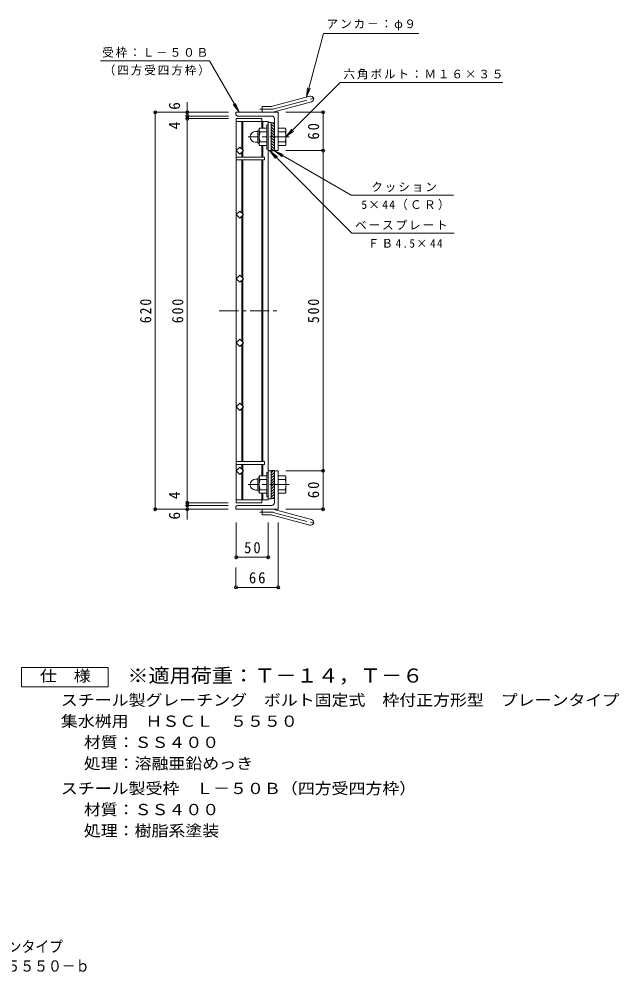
# Model space of a CAD drawing. Units: millimetres at full size, sheet at 1:6. Extents: x -921 to 1068, y -823 to 766.
# Drawn here: x 132 to 1068, y -823 to 666 of the extents above; entities that cross this region are included whole.
import ezdxf
from ezdxf.enums import TextEntityAlignment as Align

# ---------------------------------------------------------------- set-up
doc = ezdxf.new("R2010")
doc.units = ezdxf.units.MM
doc.header["$LTSCALE"] = 6
doc.header["$PDMODE"] = 32
doc.header["$PDSIZE"] = 4.8
doc.linetypes.add('CHAIN1', pattern=[8, 5, -1, 1, -1])
doc.linetypes.add('CHAIN2', pattern=[12, 9, -1, 1, -1])
for name, color, linetype, lineweight in [('E-1', 2, 'Continuous', 9), ('E-2', 3, 'Continuous', 9), ('E-4', 7, 'Continuous', 9), ('E-5', 7, 'Continuous', 9), ('F-0_F-0ﾚｲﾔ', 2, 'Continuous', 9)]:
    doc.layers.add(name, color=color, linetype=linetype, lineweight=lineweight)
doc.layers.add('F-5_F-5ﾚｲﾔ', color=3, linetype='Continuous')
doc.styles.add('ＭＳ ゴシック', font='')
doc.styles.get('ＭＳ ゴシック').set_extended_font_data('MS Gothic')

msp = doc.modelspace()

# ---------------------------------------------------------------- linework, layer by layer
at = {"layer": 'E-1'}
for p, q in [((527.603, 530.253), (585.794, 545.845)), ((529.932, 521.56), (588.123, 537.152)), ((511.458, 520.947), (511.458, 529.947)), ((525.274, 529.947), (511.458, 529.947)), ((470.458, 517.447), (470.458, 520.947)), ((536.458, 520.947), (470.458, 520.947)), ((526.458, 514.947), (472.958, 514.947)), ((530.458, 510.947), (530.458, 460.447)), ((536.458, 520.947), (536.458, 460.947)), ((504.658, 473.247), (504.658, 491.647)), ((506.458, 493.447), (506.659, 493.447)), ((506.659, 493.197), (506.659, 471.697)), ((518.658, 495.947), (507.697, 495.947)), ((518.658, 501.446), (518.658, 463.447)), ((520.958, 501.446), (518.658, 501.446)), ((525.458, 504.447), (530.458, 504.447)), ((525.458, 460.447), (525.458, 504.447)), ((530.458, 497.367), (525.458, 502.367)), ((530.458, 493.124), (525.458, 498.124)), ((530.458, 488.881), (525.458, 493.881)), ((530.458, 501.609), (527.621, 504.447)), ((536.459, 495.947), (547.42, 495.947)), ((548.659, 493.447), (548.458, 493.447)), ((548.458, 493.197), (548.458, 471.697)), ((501.149, 490.947), (504.658, 490.947)), ((518.658, 490.447), (507.697, 490.447)), ((530.458, 484.639), (525.458, 489.639)), ((530.458, 480.396), (525.458, 485.396)), ((530.458, 476.154), (525.458, 481.154)), ((530.458, 471.911), (525.458, 476.911)), ((536.459, 490.447), (547.42, 490.447)), ((501.158, 473.947), (504.658, 473.947)), ((506.458, 471.447), (506.659, 471.447)), ((518.658, 474.447), (507.697, 474.447)), ((518.658, 468.946), (507.697, 468.946)), ((520.958, 463.447), (518.658, 463.447)), ((530.458, 467.668), (525.458, 472.668)), ((530.458, 463.426), (525.458, 468.426)), ((529.195, 460.447), (525.458, 464.183)), ((536.459, 474.447), (547.42, 474.447)), ((536.459, 468.946), (547.42, 468.946)), ((548.659, 471.447), (548.458, 471.447)), ((530.458, 460.447), (525.458, 460.447)), ((532.958, 460.947), (536.458, 460.947)), ((518.658, -79.555), (518.658, -41.555)), ((520.958, -41.555), (518.658, -41.555)), ((525.458, -38.555), (525.458, -82.555)), ((529.195, -38.555), (525.458, -42.291)), ((530.458, -38.555), (525.458, -38.555)), ((530.458, -41.534), (525.458, -46.534)), ((530.458, -89.055), (530.458, -38.555)), ((532.958, -39.055), (536.458, -39.055)), ((536.458, -99.055), (536.458, -39.055)), ((501.158, -52.055), (504.658, -52.055)), ((504.658, -51.355), (504.658, -69.755)), ((506.458, -49.555), (506.659, -49.555)), ((506.659, -71.305), (506.659, -49.805)), ((518.658, -47.055), (507.697, -47.055)), ((518.658, -52.555), (507.697, -52.555)), ((530.458, -45.776), (525.458, -50.777)), ((530.458, -50.019), (525.458, -55.019)), ((530.458, -54.262), (525.458, -59.262)), ((530.458, -58.504), (525.458, -63.504)), ((536.459, -47.055), (547.42, -47.055)), ((536.459, -52.555), (547.42, -52.555)), ((548.659, -49.555), (548.458, -49.555)), ((548.458, -71.305), (548.458, -49.805)), ((501.149, -69.055), (504.658, -69.055)), ((506.458, -71.555), (506.659, -71.555)), ((518.658, -68.555), (507.697, -68.555)), ((518.658, -74.055), (507.697, -74.055)), ((530.458, -62.747), (525.458, -67.747)), ((530.458, -66.99), (525.458, -71.99)), ((530.458, -71.232), (525.458, -76.232)), ((536.459, -68.555), (547.42, -68.555)), ((536.459, -74.055), (547.42, -74.055)), ((548.659, -71.555), (548.458, -71.555)), ((520.958, -79.555), (518.658, -79.555)), ((530.458, -75.475), (525.458, -80.475)), ((525.458, -82.555), (530.458, -82.555)), ((530.458, -79.717), (527.621, -82.555)), ((470.458, -95.555), (470.458, -99.055)), ((536.458, -99.055), (470.458, -99.055)), ((526.458, -93.055), (472.958, -93.055)), ((511.458, -99.055), (511.458, -108.055)), ((529.932, -99.668), (588.123, -115.26)), ((525.274, -108.055), (511.458, -108.055)), ((527.603, -108.361), (585.794, -123.954))]:
    msp.add_line(p, q, dxfattribs=at)
at = {"layer": 'E-1', "linetype": 'CHAIN2'}
for p, q in [((528.767, 525.907), (593.934, 543.368)), ((525.273, 525.447), (507.653, 525.447)), ((525.273, -103.555), (507.653, -103.555)), ((528.767, -104.015), (593.934, -121.476))]:
    msp.add_line(p, q, dxfattribs=at)
at = {"layer": 'E-1', "linetype": 'CHAIN1'}
for p, q in [((553.575, 482.447), (489.357, 482.447)), ((553.575, -60.555), (489.357, -60.555))]:
    msp.add_line(p, q, dxfattribs=at)
at = {"layer": 'E-1'}
for centre, radius, start, end in [((586.958, 541.499), 4.5, 285.00014, 104.99991), ((525.273, 538.946), 18, 270, 285), ((525.274, 538.946), 9, 270, 285.00002), ((472.958, 517.447), 2.5, 180, 270), ((526.458, 510.947), 4, 0, 90), ((506.458, 491.647), 1.8, 90, 180), ((510.818, 493.197), 4.16, 138.61835, 221.37988), ((544.299, 493.197), 4.16, 318.62012, 41.38165), ((501.158, 482.447), 8.5, 180, 270), ((501.149, 482.457), 8.49, 90, 180), ((530.659, 482.447), 24, 160.52881, 199.47119), ((524.458, 482.447), 24, 340.52881, 19.47119), ((506.458, 473.247), 1.8, 180, 270), ((510.818, 471.697), 4.16, 138.62012, 221.38165), ((532.958, 463.447), 2.5, 180, 270), ((544.299, 471.697), 4.16, 318.61835, 41.37988), ((532.958, -41.555), 2.5, 90, 180), ((501.158, -60.555), 8.5, 90, 180), ((506.458, -51.355), 1.8, 90, 180), ((510.818, -49.805), 4.16, 138.61835, 221.37988), ((530.659, -60.555), 24, 160.52881, 199.47119), ((524.458, -60.555), 24, 340.52881, 19.47119), ((544.299, -49.805), 4.16, 318.62012, 41.38165), ((501.149, -60.565), 8.49, 180, 270), ((506.458, -69.755), 1.8, 180, 270), ((510.818, -71.305), 4.16, 138.62012, 221.38165), ((544.299, -71.305), 4.16, 318.61835, 41.37988), ((526.458, -89.055), 4, 270, 0), ((472.958, -95.555), 2.5, 90, 180), ((525.273, -117.055), 18, 75, 90), ((525.274, -117.055), 9, 74.99998, 90), ((586.958, -119.607), 4.5, 255.00009, 74.99986)]:
    msp.add_arc(centre, radius, start, end, dxfattribs=at)
at = {"layer": 'E-1', "linetype": 'CHAIN2'}
for centre, start, end in [((525.273, 538.946), 270, 284.99995), ((525.273, -117.055), 75.00005, 90)]:
    msp.add_arc(centre, 13.5, start, end, dxfattribs=at)
at = {"layer": 'E-2'}
for p, q in [((470.959, 510.946), (510.959, 510.946)), ((470.959, -89.054), (470.959, 510.946)), ((510.959, 506.446), (510.959, 510.946)), ((470.959, 506.446), (520.958, 506.446)), ((479.459, 463.76), (479.459, 506.446)), ((480.959, 462.26), (480.959, 506.446)), ((510.959, 495.947), (510.959, 506.446)), ((512.458, 506.446), (512.458, 495.947)), ((520.958, -84.554), (520.958, 506.446)), ((525.458, 504.946), (520.958, 504.946)), ((525.458, 460.946), (525.458, 504.946)), ((510.959, 450.946), (510.959, 468.946)), ((512.458, 468.946), (512.458, 450.946)), ((470.959, 450.946), (514.959, 450.946)), ((479.459, 450.946), (479.459, 458.132)), ((480.959, 450.946), (480.959, 459.632)), ((514.959, 450.946), (514.959, 446.446)), ((525.458, 460.946), (520.958, 460.946)), ((470.959, 446.446), (514.959, 446.446)), ((479.459, 446.446), (479.459, 363.76)), ((480.959, 446.446), (480.959, 362.26)), ((510.959, -24.554), (510.959, 446.446)), ((512.458, 446.446), (512.458, -24.554)), ((479.459, 358.132), (479.459, 263.76)), ((480.959, 359.632), (480.959, 262.26)), ((479.459, 258.132), (479.459, 163.759)), ((480.959, 259.632), (480.959, 210.946)), ((480.959, 162.26), (480.959, 210.946)), ((479.459, 63.759), (479.459, 158.132)), ((480.959, 62.26), (480.959, 159.632)), ((480.959, -24.554), (480.959, 59.632)), ((479.459, -24.554), (479.459, 58.132)), ((470.959, -24.554), (514.959, -24.554)), ((470.959, -29.054), (514.959, -29.054)), ((479.459, -29.054), (479.459, -36.241)), ((480.959, -29.054), (480.959, -37.74)), ((510.959, -47.055), (510.959, -29.054)), ((512.458, -29.054), (512.458, -47.055)), ((514.959, -29.054), (514.959, -24.554)), ((479.459, -41.868), (479.459, -84.554)), ((480.959, -40.368), (480.959, -84.554)), ((525.458, -39.054), (520.958, -39.054)), ((525.458, -39.054), (525.458, -83.054)), ((510.959, -84.554), (510.959, -74.055)), ((512.458, -74.055), (512.458, -84.554)), ((470.959, -84.554), (520.958, -84.554)), ((470.959, -89.054), (510.959, -89.054)), ((510.959, -89.054), (510.959, -84.554)), ((525.458, -83.054), (520.958, -83.054))]:
    msp.add_line(p, q, dxfattribs=at)
at = {"layer": 'E-2', "linetype": 'CHAIN1'}
msp.add_line((444.478, 210.946), (540.325, 210.946), dxfattribs=at)
at = {"layer": 'E-2'}
for points in [[(470.959, 460.946), (476.615, 466.603), (482.272, 460.946), (476.615, 455.289)], [(470.959, 360.946), (476.615, 366.603), (482.272, 360.946), (476.615, 355.289)], [(470.959, 260.946), (476.615, 266.603), (482.272, 260.946), (476.615, 255.289)], [(470.959, 160.946), (476.615, 155.289), (482.272, 160.946), (476.615, 166.603)], [(470.959, 60.946), (476.615, 55.289), (482.272, 60.946), (476.615, 66.603)], [(470.959, -39.054), (476.615, -44.711), (482.272, -39.054), (476.615, -33.397)]]:
    msp.add_lwpolyline(points, close=True, dxfattribs=at)
at = {"layer": 'E-4'}
for p, q in [((394.459, 520.947), (394.459, 536.69)), ((342.659, 520.947), (458.959, 520.947)), ((344.459, -99.055), (344.459, 520.947)), ((392.659, 514.947), (458.959, 514.947)), ((392.659, 510.946), (458.959, 510.946)), ((394.459, 520.947), (394.459, 514.947)), ((394.459, 514.947), (394.459, 510.946)), ((394.459, 510.946), (394.459, -89.054)), ((608.259, 520.947), (548.458, 520.947)), ((606.459, 520.947), (606.459, 460.947)), ((608.259, 460.947), (548.458, 460.947)), ((606.459, 460.947), (606.459, -39.055)), ((608.259, -39.055), (548.458, -39.055)), ((606.459, -39.055), (606.459, -99.055)), ((392.659, -89.054), (458.458, -89.054)), ((394.459, -89.054), (394.459, -93.055)), ((342.659, -99.055), (458.458, -99.055)), ((392.659, -93.055), (458.458, -93.055)), ((394.459, -93.055), (394.459, -99.055)), ((394.459, -99.055), (394.459, -115.225)), ((608.259, -99.055), (548.458, -99.055)), ((470.959, -175.855), (470.959, -119.914)), ((520.958, -175.855), (520.958, -119.914)), ((536.458, -222.922), (536.458, -119.914)), ((470.959, -174.055), (520.958, -174.055)), ((470.458, -222.922), (470.458, -190.091)), ((470.458, -221.122), (536.458, -221.122))]:
    msp.add_line(p, q, dxfattribs=at)
for p in [(344.459, 520.947), (394.459, 520.947), (606.459, 520.947), (394.459, 514.947), (394.459, 510.946), (606.459, 460.947), (606.459, -39.055), (394.459, -89.054), (344.459, -99.055), (394.459, -93.055), (394.459, -99.055), (606.459, -99.055), (470.959, -174.055), (520.958, -174.055), (470.458, -221.122), (536.458, -221.122)]:
    msp.add_point(p, dxfattribs=at)
at = {"layer": 'E-5'}
for p, q in [((580.407, 544.402), (606.997, 643.64)), ((755.997, 643.64), (606.997, 643.64)), ((259.164, 601.131), (429.164, 601.131)), ((475.458, 520.947), (429.164, 601.131)), ((580.407, 544.402), (582.365, 559.274)), ((580.407, 544.402), (586.147, 558.26)), ((475.458, 520.947), (466.327, 532.847)), ((475.458, 520.947), (469.718, 534.805)), ((548.458, 482.447), (557.59, 494.347)), ((548.458, 482.447), (560.359, 491.578)), ((523.208, 460.446), (532.34, 448.546)), ((523.208, 460.446), (535.109, 451.315)), ((523.208, 460.446), (651.405, 332.25)), ((530.459, 460.446), (542.36, 451.314)), ((530.459, 460.446), (544.317, 454.706)), ((651.405, 332.25), (810.905, 332.25))]:
    msp.add_line(p, q, dxfattribs=at)
for points in [[(548.458, 482.447), (633.25, 567.238), (887.25, 567.238)], [(530.459, 460.446), (650.434, 391.178), (809.934, 391.178)]]:
    msp.add_lwpolyline(points, dxfattribs=at)
at = {"layer": 'F-0_F-0ﾚｲﾔ'}
msp.add_lwpolyline([(135.943, -376.445), (135.943, -346.444), (270.943, -346.444), (270.943, -376.445)], close=True, dxfattribs=at)

# ---------------------------------------------------------------- texts
at = {"layer": 'E-4', "color": 2, "style": 'ＭＳ ゴシック'}
for s, p in [('6', (388.459, 524.69)), ('4', (388.459, 494.231)), ('4', (388.459, -83.385)), ('6', (388.459, -115.225))]:
    msp.add_text(s, height=17.6, rotation=90, dxfattribs=at).set_placement(p, align=Align.BOTTOM_LEFT)
at = {"layer": 'E-4', "color": 2, "char_height": 17.6, "attachment_point": 7, "rotation": 90, "style": 'ＭＳ ゴシック'}
for s, insert in [('\\T1.27;\\W0.95;60', (600.459, 478.197)), ('\\T1.27;\\W0.9;620', (338.459, 191.446)), ('\\T1.27;\\W0.9;600', (388.459, 191.446)), ('\\T1.27;\\W0.9;500', (600.459, 191.446)), ('\\T1.27;\\W0.95;60', (600.459, -81.805))]:
    msp.add_mtext(s, dxfattribs=dict(at, insert=insert))
at = {"layer": 'E-4', "color": 2, "char_height": 17.6, "attachment_point": 7, "style": 'ＭＳ ゴシック'}
for s, insert in [('\\T1.27;\\W0.95;50', (483.209, -168.055)), ('\\T1.27;\\W0.95;66', (490.708, -215.122))]:
    msp.add_mtext(s, dxfattribs=dict(at, insert=insert))
at = {"layer": 'E-5', "char_height": 13.2, "attachment_point": 7, "style": 'ＭＳ ゴシック'}
for s, insert in [('\\T1.17;アンカ－：φ９', (611.997, 648.64)), ('\\T1.17;受枠：Ｌ－５０Ｂ', (261.664, 606.131)), ('\\T1.17;（四方受四方枠）', (264.164, 578.131)), ('\\T1.17;六角ボルト：Ｍ１６×３５', (638.25, 572.238)), ('\\T1.17;クッション', (681.684, 396.178)), ('\\T1.21;5×44（ＣＲ）', (666.184, 368.178)), ('\\T1.17;ベースプレート', (656.405, 337.25)), ('\\T1.26;\\W0.95;ＦＢ4.5×44', (676.655, 309.25))]:
    msp.add_mtext(s, dxfattribs=dict(at, insert=insert))
at = {"layer": 'F-0_F-0ﾚｲﾔ', "style": 'ＭＳ ゴシック'}
for s, width, p in [('仕\u3000様', 1.1, (164.443, -373.444)), ('スチール製グレーチング\u3000ボルト固定式\u3000枠付正方形型\u3000プレーンタイプ', 1.1, (197.197, -411.196)), ('集水桝用\u3000ＨＳＣＬ\u3000５５５０', 1.1, (197.197, -444.196)), ('材質：ＳＳ４００', 1.1, (233.024, -477.196)), ('処理：溶融亜鉛めっき', 1.1, (233.024, -510.196)), ('スチール製受枠\u3000Ｌ－５０Ｂ（四方受四方枠）', 1.1, (197.197, -549.196)), ('材質：ＳＳ４００', 1.1, (233.024, -582.196)), ('処理：樹脂系塗装', 1.1, (233.024, -615.196)), ('スチール製グレーチング\u3000ボルト固定式\u3000枠付正方形型\u3000プレーンタイプ', 0.9, (-512.598, -796.274)), ('集水桝用\u3000クッション付\u3000ＨＳＣＬ\u3000５５５０－ｂ', 0.9, (-255.036, -826.488))]:
    msp.add_text(s, height=17.6, dxfattribs=dict(at, width=width)).set_placement(p, align=Align.BOTTOM_LEFT)
at = {"layer": 'F-5_F-5ﾚｲﾔ', "style": 'ＭＳ ゴシック', "width": 1.1}
msp.add_text('※適用荷重：Ｔ－１４，Ｔ－６', height=21.99, dxfattribs=at).set_placement((300.943, -376.445), align=Align.BOTTOM_LEFT)

doc.saveas('drawing.dxf')
